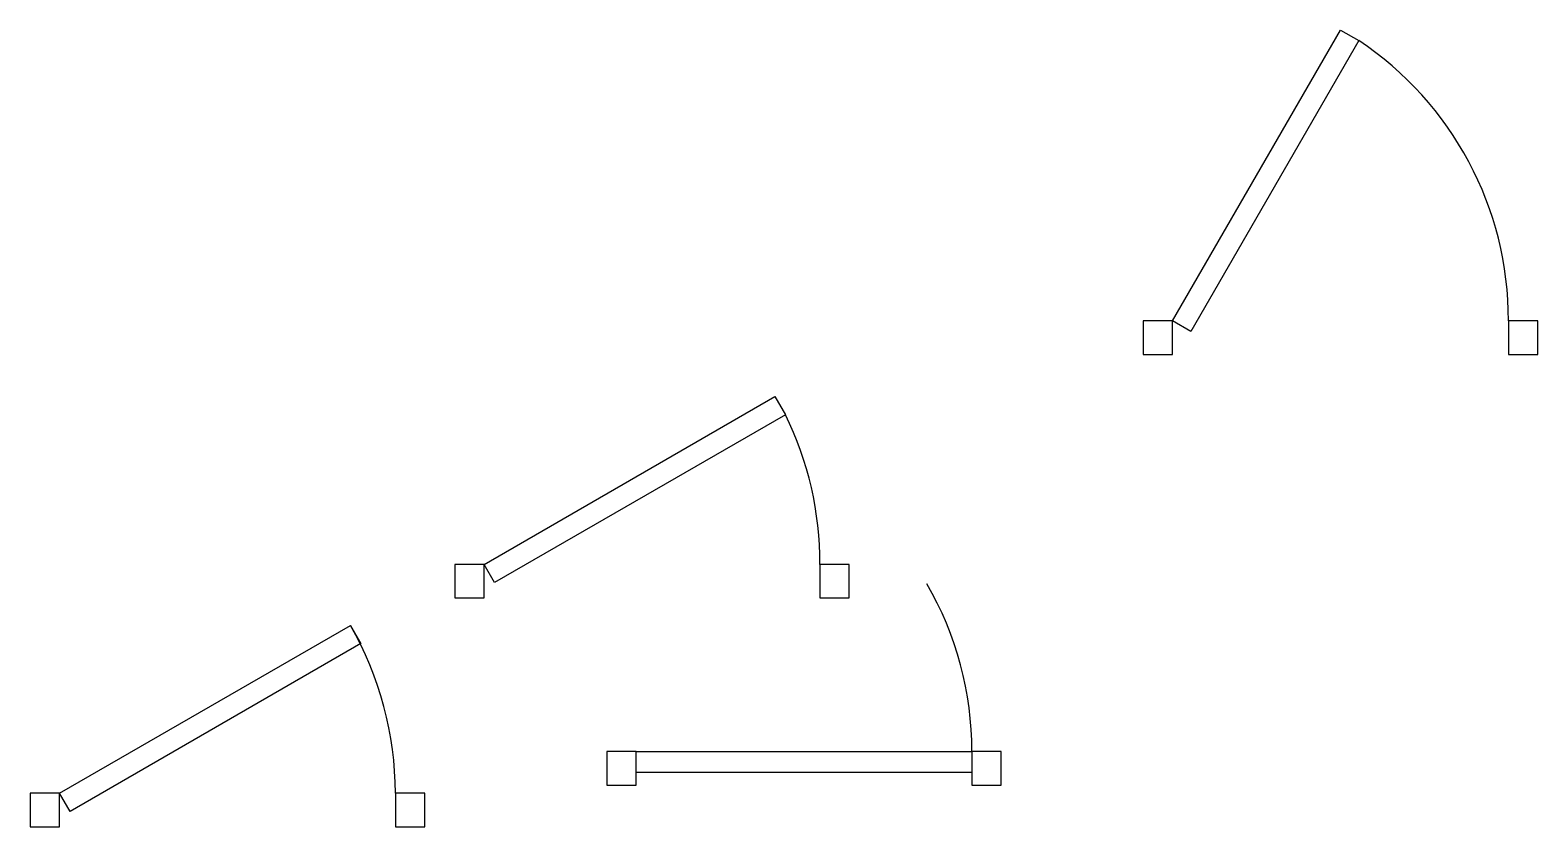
# Model space of a CAD drawing. Header units: millimetres. Extents: x 0 to 3592, y 0 to 1899.
import ezdxf

# ---------------------------------------------------------------- set-up
doc = ezdxf.new("R2010")
doc.units = ezdxf.units.MM
doc.header["$LTSCALE"] = 0.2
doc.layers.add('деталь', color=4, linetype='Continuous')

# ---------------------------------------------------------------- blocks, each defined once
blk = doc.blocks.new('*U18')
for points in [[(0, -80), (70, -80), (70, 0), (0, 0)], [(70, 0), (870, 0), (870, -50), (70, -50)], [(870, -80), (940, -80), (940, 0), (870, 0)]]:
    blk.add_lwpolyline(points, close=True)
blk.add_arc((70, 0), 800, 0, 30)
blk = doc.blocks.new('*U33')
for points in [[(0, 0), (692.8, 400), (717.8, 356.7), (25, -43.3)], [(-70, -80), (0, -80), (0, 0), (-70, 0)], [(800, -80), (870, -80), (870, 0), (800, 0)]]:
    blk.add_lwpolyline(points, close=True)
blk.add_arc((0, 3.5), 800, 359.7489, 386.199)
blk = doc.blocks.new('*U35')
for points in [[(0, 0), (400, 692.8), (443.3, 667.8), (43.3, -25)], [(-70, -80), (0, -80), (0, 0), (-70, 0)], [(800, -80), (870, -80), (870, 0), (800, 0)]]:
    blk.add_lwpolyline(points, close=True)
blk.add_arc((0, 1.9), 800, 359.8659, 416.3496)

msp = doc.modelspace()

# ---------------------------------------------------------------- linework, layer by layer
for points in [[(70, 80), (762.8, 480), (787.8, 436.7), (95, 36.7)], [(0, 0), (70, 0), (70, 80), (0, 80)], [(870, 0), (940, 0), (940, 80), (870, 80)]]:
    msp.add_lwpolyline(points, close=True)
msp.add_arc((70, 80), 800, 0, 30)

# ---------------------------------------------------------------- block references
at = {"layer": 'деталь'}
for name, p in [('*U35', (2721.9, 1205.9)), ('*U33', (1081.6, 625.6)), ('*U18', (1373.6, 179.2))]:
    msp.add_blockref(name, p, dxfattribs=at)

doc.saveas('drawing.dxf')
